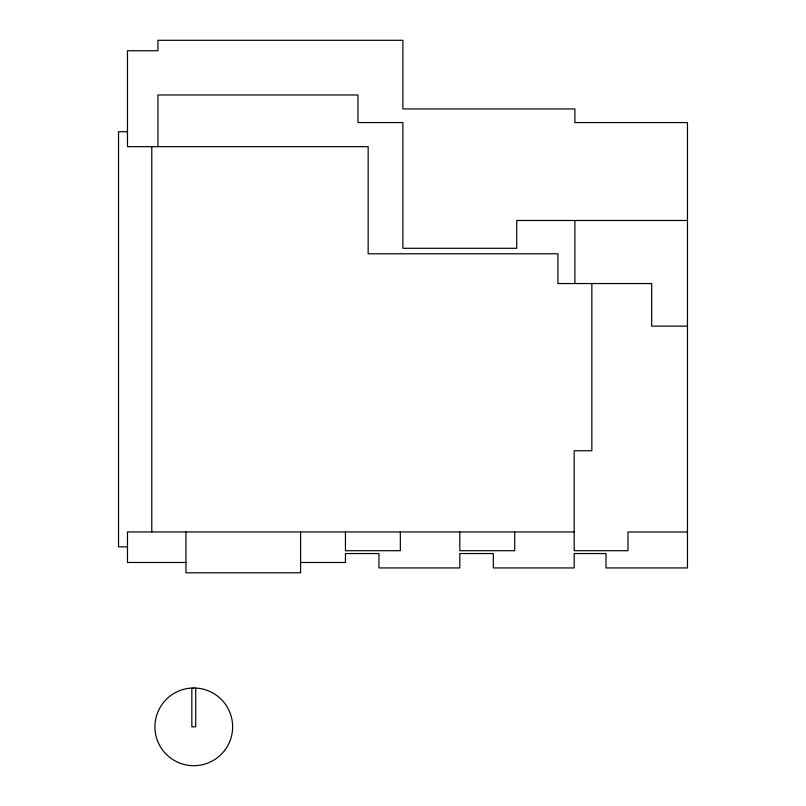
<?xml version="1.0" encoding="UTF-8"?>
<svg xmlns="http://www.w3.org/2000/svg" width="806" height="806" viewBox="0 0 806 806"><rect width="100%" height="100%" fill="white"/><g stroke="black" fill="none" stroke-linecap="round" stroke-linejoin="round"><path stroke-width="1.21" d="M127.479 131.751L118.532 131.751L118.532 546.861L127.479 546.861M687.468 220.481L516.737 220.481L516.737 248.288L402.889 248.288L402.889 122.572L357.965 122.572L357.965 94.977L157.936 94.977L157.936 146.662M687.468 326.128L651.681 326.128L651.681 283.541L557.913 283.541L557.913 253.779L368.161 253.789L368.161 146.662L127.479 146.662L127.479 50.748L157.936 50.748L157.936 40.3L402.889 40.3L402.889 108.941L574.88 108.941L574.88 122.572L687.468 122.572L687.468 567.938L606.011 567.938L606.011 553.551L574.194 553.551L574.194 567.938L493.332 567.938L493.332 553.551L459.813 553.551L459.813 567.938L378.951 567.938L378.951 553.551L345.442 553.551L345.442 562.477L300.588 562.477M574.194 531.96L127.479 531.96L127.479 562.477L185.944 562.477M687.468 531.98L627.975 531.98L627.975 550.71L574.194 550.71L574.194 450.755L591.846 450.755L591.846 283.541M574.88 220.481L574.88 283.541M514.712 531.96L514.712 550.71L459.813 550.71L459.813 531.96M400.34 531.96L400.34 550.71L345.442 550.71L345.442 531.96M300.588 531.96L300.588 572.794L185.944 572.794L185.944 531.96M195.717 688.102L195.717 726.841L191.828 726.841L191.828 688.102M151.79 146.662L151.79 531.96M193.772 687.981L188.705 688.314A38.859 38.859 0 0 0 160.999 747.716A38.859 38.859 0 0 0 226.546 747.716A38.859 38.859 0 0 0 198.85 688.314L193.772 687.981"/></g></svg>
